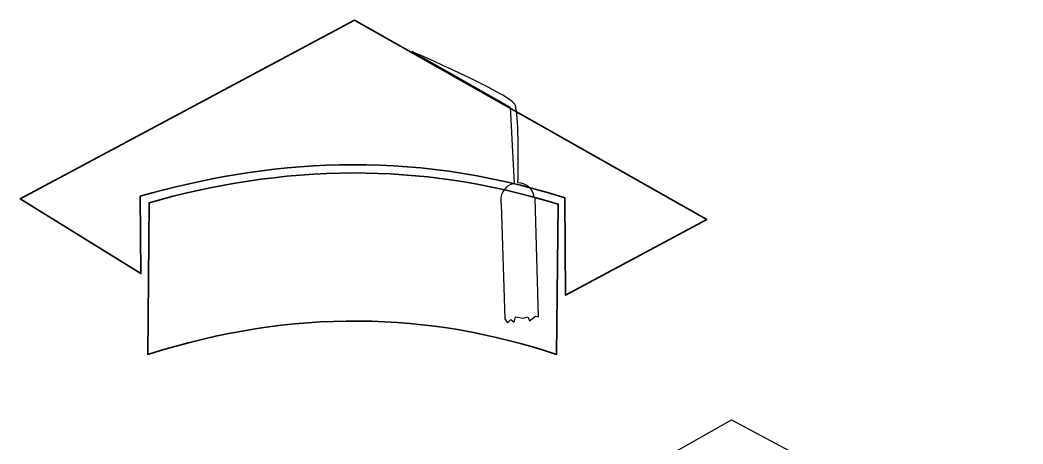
# Model space of a CAD drawing. Header units: centimetres. Extents: x -9 to 8.5, y -10.9 to 11.
# Drawn here: x -8.95 to 8.49, y 3.66 to 11.04 of the extents above; entities that cross this region are included whole.
import ezdxf

# ---------------------------------------------------------------- set-up
doc = ezdxf.new("R2010")
doc.units = ezdxf.units.CM
doc.header["$MEASUREMENT"] = 0
doc.layers.add('Layer 1', color=7, linetype='Continuous')

msp = doc.modelspace()

# ---------------------------------------------------------------- linework, layer by layer
at = {"layer": 'Layer 1', "lineweight": 35}
for points, knots in [([(-3.13289, 11.04087), (-3.13289, 11.04087), (2.99358, 7.56867), (2.99358, 7.56867), (2.99358, 7.56867), (2.99358, 7.56867), (0.53875, 6.2479), (0.53875, 6.2479), (0.53875, 6.2479), (0.53875, 6.2479), (0.52284, 7.9474), (0.52284, 7.9474), (0.52284, 7.9474), (-2.23793, 8.81944), (-4.69972, 8.59453), (-6.86076, 7.97286), (-6.86076, 7.97286), (-6.86076, 7.97286), (-6.84909, 6.62662), (-6.84909, 6.62662), (-6.84909, 6.62662), (-6.84909, 6.62662), (-8.95277, 7.92618), (-8.95277, 7.92618), (-8.95277, 7.92618), (-8.95277, 7.92618), (-3.13289, 11.04087), (-3.13289, 11.04087)], [0, 0, 0, 0, 0.125, 0.125, 0.125, 0.125, 0.25, 0.25, 0.25, 0.25, 0.375, 0.375, 0.375, 0.375, 0.5, 0.5, 0.5, 0.5, 0.625, 0.625, 0.625, 0.625, 0.75, 0.75, 0.75, 0.75, 1, 1, 1, 1]), ([(-3.14456, 8.37811), (-2.02459, 8.37915), (-0.84039, 8.22125), (0.40614, 7.83601), (0.40614, 7.83601), (0.40614, 7.83601), (0.38068, 5.21781), (0.38068, 5.21781), (0.38068, 5.21781), (-1.8359, 5.95877), (-4.19263, 6.0281), (-6.73239, 5.21781), (-6.73239, 5.21781), (-6.73239, 5.21781), (-6.70693, 7.86041), (-6.70693, 7.86041), (-6.70693, 7.86041), (-5.60109, 8.17166), (-4.41386, 8.37693), (-3.14456, 8.37811)], [0, 0, 0, 0, 0.16666667, 0.16666667, 0.16666667, 0.16666667, 0.33333333, 0.33333333, 0.33333333, 0.33333333, 0.5, 0.5, 0.5, 0.5, 0.66666667, 0.66666667, 0.66666667, 0.66666667, 1, 1, 1, 1])]:
    msp.add_open_spline(points, degree=3, knots=knots, dxfattribs=at)
at = {"layer": 'Layer 1', "color": 42}
msp.add_open_spline([(-2.1311, 10.49116), (-2.1311, 10.49116), (-0.46136, 9.76307), (-0.34733, 9.57739), (-0.34733, 9.57739), (-0.28243, 9.47172), (-0.28065, 8.78216), (-0.2909, 8.2045), (-0.2909, 8.2045), (-0.14026, 8.20288), (-0.01705, 8.08805), (-0.00095, 7.93921), (-0.00095, 7.93921), (-0.00095, 7.93921), (0.00969, 7.93954), (0.00969, 7.93954), (0.00969, 7.93954), (0.00969, 7.93954), (0.06672, 5.8746), (0.06672, 5.8746), (0.06672, 5.8746), (0.06672, 5.8746), (0.01549, 5.88599), (0.01549, 5.88599), (0.01549, 5.88599), (0.01549, 5.88599), (-0.09074, 5.80337), (-0.09074, 5.80337), (-0.09074, 5.80337), (-0.09074, 5.80337), (-0.12017, 5.87342), (-0.12017, 5.87342), (-0.12017, 5.87342), (-0.12017, 5.87342), (-0.19871, 5.85082), (-0.19871, 5.85082), (-0.19871, 5.85082), (-0.19871, 5.85082), (-0.33198, 5.875), (-0.33198, 5.875), (-0.33198, 5.875), (-0.33198, 5.875), (-0.35619, 5.7796), (-0.35619, 5.7796), (-0.35619, 5.7796), (-0.35619, 5.7796), (-0.41689, 5.82855), (-0.41689, 5.82855), (-0.41689, 5.82855), (-0.41689, 5.82855), (-0.47297, 5.76881), (-0.47297, 5.76881), (-0.47297, 5.76881), (-0.47297, 5.76881), (-0.51783, 5.84074), (-0.51783, 5.84074), (-0.51783, 5.84074), (-0.51783, 5.84074), (-0.58081, 7.83215), (-0.58081, 7.83215), (-0.58081, 7.83215), (-0.58658, 7.85376), (-0.59044, 7.87475), (-0.59117, 7.89807), (-0.59117, 7.89807), (-0.59189, 7.92139), (-0.58946, 7.94494), (-0.58506, 7.96688), (-0.58506, 7.96688), (-0.58455, 7.96845), (-0.58557, 7.97001), (-0.58506, 7.9716), (-0.58506, 7.9716), (-0.58506, 7.9716), (-0.58267, 7.97168), (-0.58267, 7.97168), (-0.58267, 7.97168), (-0.55777, 8.08479), (-0.46988, 8.17384), (-0.35558, 8.19772), (-0.35558, 8.19772), (-0.35558, 8.19772), (-0.42832, 9.52514), (-0.42832, 9.52514), (-0.42832, 9.52514), (-0.42832, 9.52514), (-2.13094, 10.49116), (-2.13094, 10.49116), (-2.13094, 10.49116), (-2.13094, 10.49116), (-2.1311, 10.49116), (-2.1311, 10.49116)], degree=3, knots=[0, 0, 0, 0, 0.04166667, 0.04166667, 0.04166667, 0.04166667, 0.08333333, 0.08333333, 0.08333333, 0.08333333, 0.125, 0.125, 0.125, 0.125, 0.16666667, 0.16666667, 0.16666667, 0.16666667, 0.20833333, 0.20833333, 0.20833333, 0.20833333, 0.25, 0.25, 0.25, 0.25, 0.29166667, 0.29166667, 0.29166667, 0.29166667, 0.33333333, 0.33333333, 0.33333333, 0.33333333, 0.375, 0.375, 0.375, 0.375, 0.41666667, 0.41666667, 0.41666667, 0.41666667, 0.45833333, 0.45833333, 0.45833333, 0.45833333, 0.5, 0.5, 0.5, 0.5, 0.54166667, 0.54166667, 0.54166667, 0.54166667, 0.58333333, 0.58333333, 0.58333333, 0.58333333, 0.625, 0.625, 0.625, 0.625, 0.66666667, 0.66666667, 0.66666667, 0.66666667, 0.70833333, 0.70833333, 0.70833333, 0.70833333, 0.75, 0.75, 0.75, 0.75, 0.79166667, 0.79166667, 0.79166667, 0.79166667, 0.83333333, 0.83333333, 0.83333333, 0.83333333, 0.875, 0.875, 0.875, 0.875, 0.91666667, 0.91666667, 0.91666667, 0.91666667, 1, 1, 1, 1], dxfattribs=at)
at = {"layer": 'Layer 1', "lineweight": 30}
msp.add_open_spline([(3.42728, 4.07873), (3.42728, 4.07873), (-1.90722, 1.05538), (-1.90722, 1.05538), (-1.90722, 1.05538), (-1.90722, 1.05538), (0.23028, -0.09466), (0.23028, -0.09466), (0.23028, -0.09466), (0.23028, -0.09466), (0.24413, 1.38514), (0.24413, 1.38514), (0.24413, 1.38514), (2.64801, 2.14446), (4.79156, 1.94862), (6.67324, 1.40731), (6.67324, 1.40731), (6.67324, 1.40731), (6.66308, 0.23511), (6.66308, 0.23511), (6.66308, 0.23511), (6.66308, 0.23511), (8.49482, 1.36667), (8.49482, 1.36667), (8.49482, 1.36667), (8.49482, 1.36667), (3.42727, 4.07872), (3.42727, 4.07872), (3.42727, 4.07872), (3.42727, 4.07872), (3.42728, 4.07873), (3.42728, 4.07873)], degree=3, knots=[0, 0, 0, 0, 0.11111111, 0.11111111, 0.11111111, 0.11111111, 0.22222222, 0.22222222, 0.22222222, 0.22222222, 0.33333333, 0.33333333, 0.33333333, 0.33333333, 0.44444444, 0.44444444, 0.44444444, 0.44444444, 0.55555556, 0.55555556, 0.55555556, 0.55555556, 0.66666667, 0.66666667, 0.66666667, 0.66666667, 0.77777778, 0.77777778, 0.77777778, 0.77777778, 1, 1, 1, 1], dxfattribs=at)

doc.saveas('drawing.dxf')
